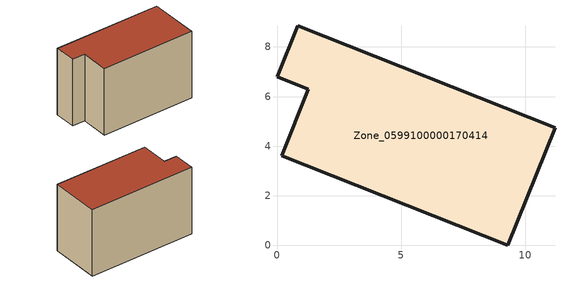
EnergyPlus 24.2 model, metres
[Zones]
Zone_0599100000170414
 floor ground (C_G): 11.2,4.75 9.3,0 0.19,3.62 1.26,6.3 0,6.8 0.83,8.86 z0.5
 wall outside (C_F): 9.3,0 11.2,4.75 0.83,8.86 0,6.8 1.26,6.3 0.19,3.62 9.3,0 z0.5:7.63
 roof outside (C_R): 0.19,3.62 9.3,0 11.2,4.75 0.83,8.86 0,6.8 1.26,6.3 z7.63
[BUILDING]
Pand.0599100000170414: North Axis=0; Terrain=City; Loads Convergence Tolerance Value=0.04; Temperature Convergence Tolerance Value=0.4; Solar Distribution=FullExterior; Maximum Number of Warmup Days=25; Minimum Number of Warmup Days=1
[Site:Location]
Rotterdam.The.Hague.AP_ZH_NLD Design_Conditions: Latitude=51.96; Longitude=4.45; Time Zone=1; Elevation=-4.5
[SITE:GROUNDTEMPERATURE:BUILDINGSURFACE]
18, 18, 18, 18, 18, 18, 18, 18, 18, 18, 18, 18
[MATERIAL] Thermal Absorptance=0.9; Solar Absorptance=0.7; Visible Absorptance=0.7
Name | Roughness | Thickness | Conductivity | Density | Specific Heat
G.TI.1975-1991 | MediumSmooth | 0.15 | 0.288461 | 540 | 1210
F.TI.1975-1991 | Rough | 0.3 | 0.230769 | 1920 | 840
R.TI.1975-1991 | MediumRough | 0.2 | 0.153846 | 1500 | 1000
[CONSTRUCTION]
C_G: G.TI.1975-1991
C_F: F.TI.1975-1991
C_R: R.TI.1975-1991
[ZONE]
Zone_0599100000170414: Type=1; Multiplier=1; Ceiling Height=Autocalculate; Volume=Autocalculate; Floor Area=autocalculate; Part of Total Floor Area=Yes
[ZONEINFILTRATION:DESIGNFLOWRATE]
Infil_Zone_0599100000170414: Zone or ZoneList or Space or SpaceList=Zone_0599100000170414; Schedule=AlwaysOn; Design Flow Rate Calculation Method=Flow/Area; Flow Rate per Floor Area=0.003; Constant Term Coefficient=1; Temperature Term Coefficient=0; Velocity Term Coefficient=0; Velocity Squared Term Coefficient=0
[HVACTEMPLATE:ZONE:IDEALLOADSAIRSYSTEM]
Zone_0599100000170414: Maximum Heating Supply Air Temperature=50; Minimum Cooling Supply Air Temperature=13; Maximum Heating Supply Air Humidity Ratio=0.0156; Minimum Cooling Supply Air Humidity Ratio=0.0077; Heating Limit=NoLimit; Cooling Limit=NoLimit; Dehumidification Control Type=ConstantSensibleHeatRatio; Cooling Sensible Heat Ratio=0.7; Dehumidification Setpoint=60; Humidification Control Type=None; Humidification Setpoint=30; Outdoor Air Method=None; Outdoor Air Flow Rate per Person=0.00944; Outdoor Air Flow Rate per Zone Floor Area=0; Outdoor Air Flow Rate per Zone=0; Demand Controlled Ventilation Type=None; Outdoor Air Economizer Type=NoEconomizer; Heat Recovery Type=None; Sensible Heat Recovery Effectiveness=0.7; Latent Heat Recovery Effectiveness=0.65
[ZONECONTROL:THERMOSTAT]
ThermostatControl_Zone_0599100000170414: Zone or ZoneList=Zone_0599100000170414; Control Type Schedule=DualSetpointControlType; Control 1=Thermostat_Zone_0599100000170414; Temperature Difference Between Cutout And Setpoint=0
[THERMOSTATSETPOINT:DUALSETPOINT]
Thermostat_Zone_0599100000170414: Heating Setpoint Temperature Schedule=HeatingSetpoint_Zone_0599100000170414; Cooling Setpoint Temperature Schedule=CoolingSetpoint_Zone_0599100000170414
[SCHEDULE:COMPACT]
HeatingSetpoint_Zone_0599100000170414: Through: 12/31, For: AllDays, Until: 24:00, 21
CoolingSetpoint_Zone_0599100000170414: Through: 12/31, For: AllDays, Until: 24:00, 24
DualSetpointControlType: Through: 12/31, For: AllDays, Until: 24:00, 4
AlwaysOn: Through: 12/31, For: AllDays, Until: 24:00, 1
